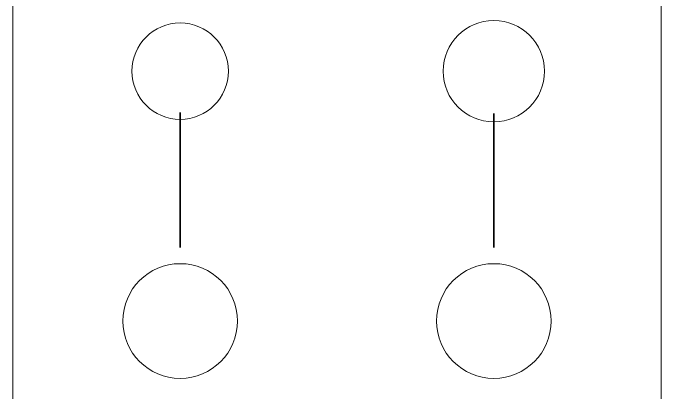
# Model space of a CAD drawing. Header units: millimetres. Extents: x -27 to 27, y -111 to 111.
# Drawn here: x -26.9 to 26.9, y -59.9 to -28.5 of the extents above; entities that cross this region are included whole.
import ezdxf

# ---------------------------------------------------------------- set-up
doc = ezdxf.new("R2010")
doc.units = ezdxf.units.MM
doc.header["$MEASUREMENT"] = 0
doc.layers.add('Decoupe', color=7, linetype='Continuous')
doc.layers.add('Impression', color=7, linetype='Continuous')

# ---------------------------------------------------------------- blocks, each defined once
blk = doc.blocks.new('block 2')
at = {"layer": 'Decoupe', "color": 240, "lineweight": 18, "true_color": 0xed1c24}
blk.add_lwpolyline([(26.86, -110.998), (-26.86, -110.998), (-26.86, 110.998), (26.86, 110.998), (26.86, -110.998)], dxfattribs=at)
at = {"layer": 'Decoupe', "color": 240, "lineweight": 18, "true_color": 0xed1f24}
for points in [[(-17, -33.3), (-17, -35.509), (-15.209, -37.3), (-13, -37.3), (-10.791, -37.3), (-9, -35.509), (-9, -33.3), (-9, -31.091), (-10.791, -29.3), (-13, -29.3), (-15.209, -29.3), (-17, -31.091), (-17, -33.3)], [(8.8, -33.3), (8.8, -35.619), (10.681, -37.5), (13, -37.5), (15.319, -37.5), (17.2, -35.619), (17.2, -33.3), (17.2, -30.981), (15.319, -29.1), (13, -29.1), (10.681, -29.1), (8.8, -30.981), (8.8, -33.3)], [(-8.25, -54), (-8.25, -51.377), (-10.377, -49.25), (-13, -49.25), (-15.623, -49.25), (-17.75, -51.377), (-17.75, -54), (-17.75, -56.623), (-15.623, -58.75), (-13, -58.75), (-10.377, -58.75), (-8.25, -56.623), (-8.25, -54)], [(17.75, -54), (17.75, -51.377), (15.623, -49.25), (13, -49.25), (10.376, -49.25), (8.25, -51.377), (8.25, -54), (8.25, -56.623), (10.376, -58.75), (13, -58.75), (15.623, -58.75), (17.75, -56.623), (17.75, -54)]]:
    blk.add_open_spline(points, degree=3, knots=[0, 0, 0, 0, 1, 1, 1, 2, 2, 2, 3, 3, 3, 4, 4, 4, 4], dxfattribs=at)
blk = doc.blocks.new('block 3')
at = {"layer": 'Impression', "color": 7, "lineweight": 35, "true_color": 0xffffff}
for points in [[(-13, -36.73), (-13, -47.9)], [(13, -36.798), (13, -47.9)]]:
    blk.add_lwpolyline(points, dxfattribs=at)

msp = doc.modelspace()

# ---------------------------------------------------------------- block references
at = {"layer": 'Decoupe'}
msp.add_blockref('block 2', (0, 0), dxfattribs=at)
at = {"layer": 'Impression'}
msp.add_blockref('block 3', (0, 0), dxfattribs=at)

doc.saveas('drawing.dxf')
